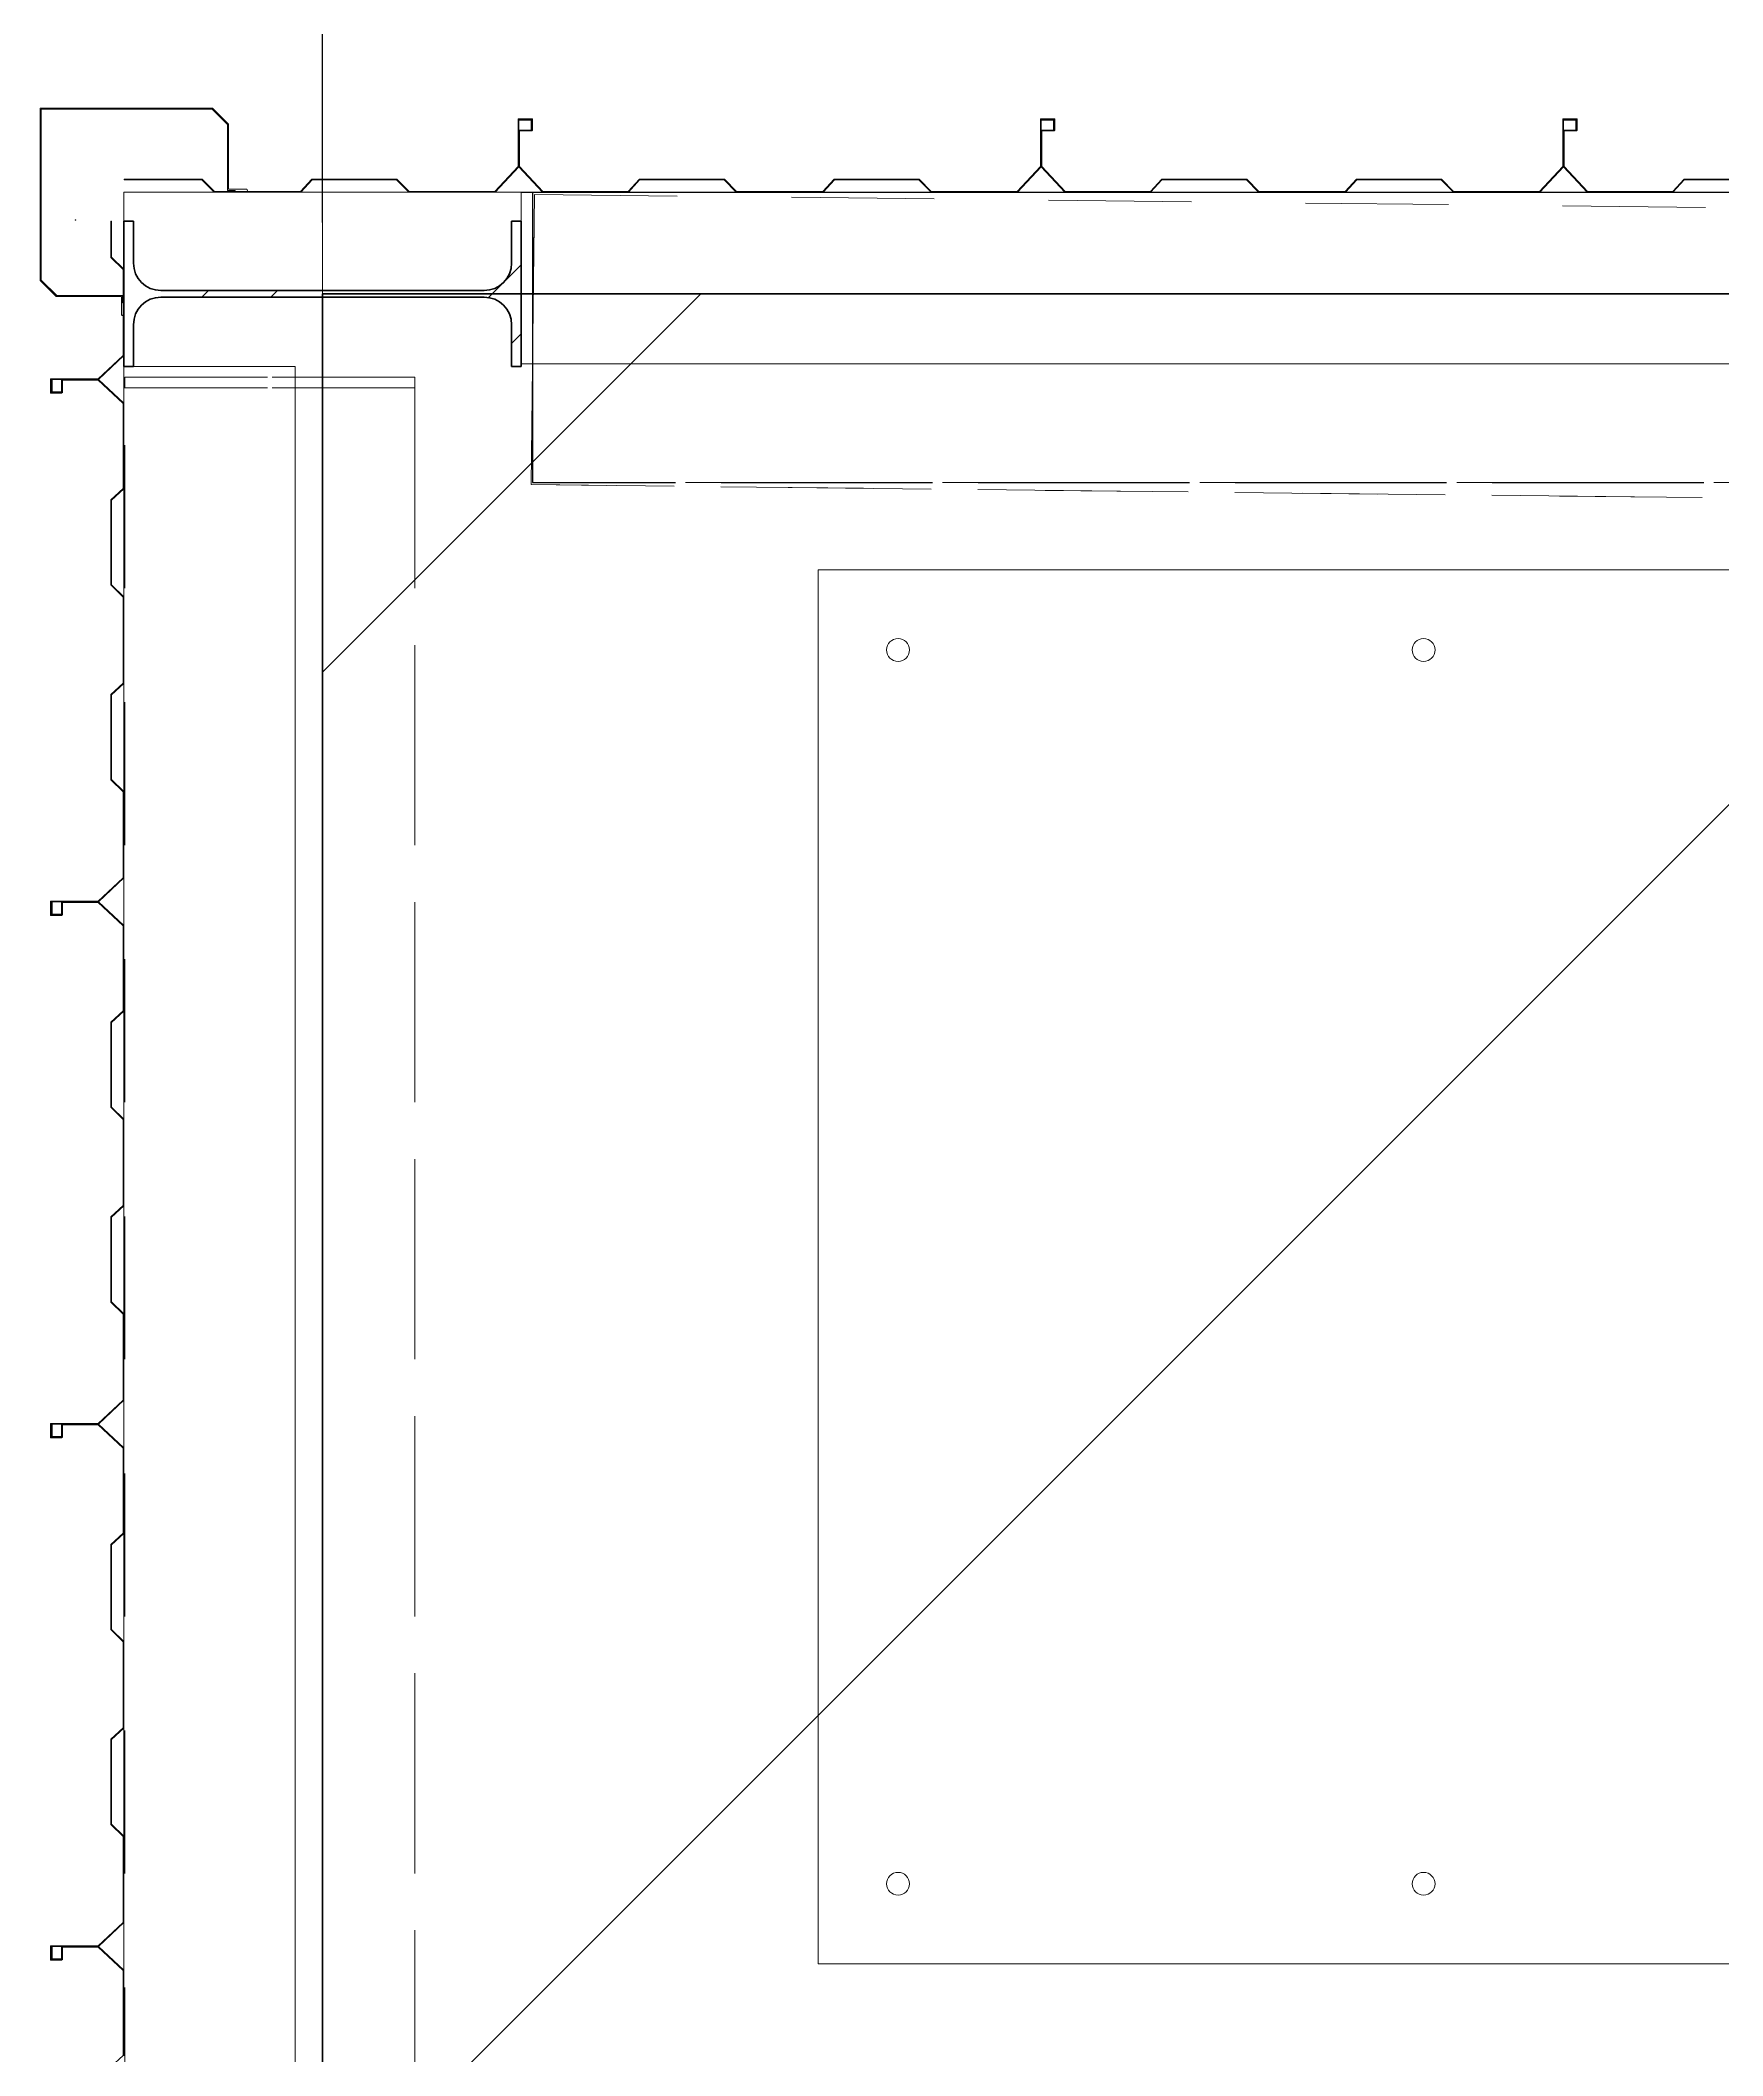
# Model space of a CAD drawing. Header units: metres. Extents: x 1.9 to 30.6, y -0.8 to 18.8.
# Drawn here: x 16.769 to 18.242, y 14.458 to 16.222 of the extents above; entities that cross this region are included whole.
import ezdxf

# ---------------------------------------------------------------- set-up
doc = ezdxf.new("R2010")
doc.units = ezdxf.units.M
doc.linetypes.add('Dash dot', pattern=[1.05, 0.5, -0.25, 0.05, -0.25])
doc.linetypes.add('Hidden', pattern=[0.2, 0.125, -0.075])
for name, color, linetype, lineweight in [('1', 7, 'Continuous', 18), ('A LARGUEROS', 7, 'Continuous', 9), ('A-DETL-GENF', 7, 'Continuous', 18), ('A-EJES', 7, 'Continuous', 18), ('A-MOBILIARIO', 7, 'Continuous', 18), ('A-MURO', 7, 'Continuous', 25), ('A-PISO', 7, 'Continuous', 18), ('G-IMPT', 7, 'Continuous', 18), ('GMI-COLUMNAS', 7, 'Continuous', 18)]:
    doc.layers.add(name, color=color, linetype=linetype, lineweight=lineweight)
doc.layers.add('ATR-ACHURADO', color=9, linetype='Continuous')
doc.layers.add('ATR-AREAS', color=1, linetype='Continuous')
doc.styles.add('Arial', font='arial.ttf', dxfattribs={"height": 2e-05})
doc.dimstyles.get("Standard").update_dxf_attribs({"dimtxt": 2.5, "dimasz": 2.5, "dimexe": 1.25, "dimexo": 0.625, "dimtad": 1, "dimtxsty": 'Standard', "dimcen": 2.5, "dimazin": 3, "dimtfac": 1, "dimtmove": 0, "dimatfit": 3})

# ---------------------------------------------------------------- blocks, each defined once
blk = doc.blocks.new('MontenC-Calibre14-GMI 1 - MONTEN _C_ 10_ CAL14 CON CLIPS A COLUMNA-1578772-N_P_T_')
at = {"layer": 'A LARGUEROS', "linetype": 'Hidden', "lineweight": 5}
for p, q in [((-4.0159, 0.127), (-4.0064, 0.127)), ((-4.0159, -0.127), (-4.0159, 0.127)), ((-4.0064, 0.127), (-4.0159, 0.127)), ((-4.0159, 0.127), (-4.0159, -0.127)), ((-4.0064, 0.127), (3.8187, 0.127)), ((3.8187, 0.127), (-4.0064, 0.127)), ((-4.0064, -0.127), (-4.0159, -0.127)), ((-4.0064, -0.127), (-4.0159, -0.127)), ((3.8187, -0.127), (-4.0064, -0.127)), ((3.8187, -0.127), (-4.0064, -0.127))]:
    blk.add_line(p, q, dxfattribs=at)
blk = doc.blocks.new('MontenC-Calibre14-GMI 1 - MONTEN _C_ 10_ CAL14 CON CLIPS A COLUMNA-1578773-N_P_T_')
at = {"layer": 'A LARGUEROS', "linetype": 'Hidden', "lineweight": 5}
for p, q in [((-3.9631, 0.127), (3.862, 0.127)), ((-3.9631, -0.127), (-3.9631, 0.127)), ((3.862, 0.127), (-3.9631, 0.127)), ((-3.9631, 0.127), (-3.9631, -0.127)), ((3.862, -0.127), (-3.9631, -0.127)), ((3.862, -0.127), (-3.9631, -0.127))]:
    blk.add_line(p, q, dxfattribs=at)
blk = doc.blocks.new('MontenC-Calibre14-GMI 1 - MONTEN _C_ 10_ CAL14 CON CLIPS A COLUMNA-1578774-N_P_T_')
at = {"layer": 'A LARGUEROS', "linetype": 'Hidden', "lineweight": 5}
for p, q in [((-3.9606, 0.127), (3.8645, 0.127)), ((-3.9606, -0.127), (-3.9606, 0.127)), ((3.8645, 0.127), (-3.9606, 0.127)), ((-3.9606, 0.127), (-3.9606, -0.127)), ((3.8645, -0.127), (-3.9606, -0.127)), ((3.8645, -0.127), (-3.9606, -0.127))]:
    blk.add_line(p, q, dxfattribs=at)
blk = doc.blocks.new('IR - W14X22-1578503-N_P_T_')
at = {"layer": 'GMI-COLUMNAS'}
h = blk.add_hatch(dxfattribs=at)
h.set_pattern_fill('FP_1', color=256, style=0, pattern_type=2)
h.set_pattern_definition([(315, (-16, -4e-05), (0.1257236, 0.1257236), []), (315, (-15.809, -4e-05), (0.1257236, 0.1257236), [])])
h.paths.add_polyline_path([(-0.0635, 0.174), (-0.0635, 0.1655), (-0.027, 0.1655), (-0.015, 0.1623), (-0.0061, 0.1534), (-0.0029, 0.1414), (-0.0029, -0.1414), (-0.0061, -0.1534), (-0.015, -0.1623), (-0.027, -0.1655), (-0.0635, -0.1655), (-0.0635, -0.174), (0.0635, -0.174), (0.0635, -0.1655), (0.027, -0.1655), (0.015, -0.1623), (0.0061, -0.1534), (0.0029, -0.1414), (0.0033, 0.143), (0.0061, 0.1534), (0.015, 0.1623), (0.027, 0.1655), (0.0635, 0.1655), (0.0635, 0.174), (-0.0328, 0.174)])
at = {"layer": 'GMI-COLUMNAS', "lineweight": 35}
for p, q in [((0.0635, 0.174), (-0.0635, 0.174)), ((-0.0635, 0.174), (-0.0635, 0.1655)), ((-0.0635, 0.1655), (-0.027, 0.1655)), ((0.027, 0.1655), (0.0635, 0.1655)), ((0.0635, 0.1655), (0.0635, 0.174)), ((-0.0029, 0.1414), (-0.0029, -0.1414)), ((0.0029, -0.1414), (0.0029, 0.1414)), ((-0.027, -0.1655), (-0.0635, -0.1655)), ((-0.0635, -0.1655), (-0.0635, -0.174)), ((-0.0635, -0.174), (0.0635, -0.174)), ((0.0635, -0.1655), (0.027, -0.1655)), ((0.0635, -0.174), (0.0635, -0.1655))]:
    blk.add_line(p, q, dxfattribs=at)
for centre, start, end in [((-0.027, 0.1414), 0, 90), ((0.027, 0.1414), 90, 180), ((-0.027, -0.1414), 270, 0), ((0.027, -0.1414), 180, 270)]:
    blk.add_arc(centre, 0.0241, start, end, dxfattribs=at)
blk = doc.blocks.new('MontenC-Calibre14-GMI 1 - MONTEN _C_ 10_ CAL14 CON CLIPS A COLUMNA-1601976-N_P_T_')
at = {"layer": 'A LARGUEROS', "linetype": 'Hidden', "lineweight": 5}
for p, q in [((-4.2742, 0.127), (0.0658, 0.127)), ((0.0658, 0.127), (-4.2742, 0.127)), ((0.0658, 0.1268), (0.0658, 0.0253)), ((0.0658, 0.0253), (0.0658, 0.1268)), ((0.0658, 0.0253), (0.0658, -0.127)), ((0.0658, -0.127), (0.0658, 0.0253)), ((0.0658, -0.127), (-4.2867, -0.127)), ((0.0658, -0.127), (-4.2867, -0.127))]:
    blk.add_line(p, q, dxfattribs=at)
blk = doc.blocks.new('MontenC-Calibre14-GMI 1 - MONTEN _C_ 10_ CAL14 CON CLIPS A COLUMNA-V14-N_P_T_')
at = {"layer": 'A LARGUEROS', "linetype": 'Hidden', "lineweight": 5}
for p, q in [((-4.2742, 0.127), (0.0658, 0.127)), ((0.0658, 0.127), (-4.2742, 0.127)), ((0.0658, 0.127), (0.0658, 0.0255)), ((0.0658, 0.0255), (0.0658, 0.127)), ((0.0658, 0.0255), (0.0658, -0.1268)), ((0.0658, -0.1268), (0.0658, 0.0255)), ((0.0658, -0.127), (-4.2877, -0.127)), ((0.0658, -0.127), (-4.2877, -0.127))]:
    blk.add_line(p, q, dxfattribs=at)
blk = doc.blocks.new('MontenC-Calibre14-GMI 1 - MONTEN _C_ 10_ CAL14 CON CLIPS A COLUMNA-1602256-N_P_T_')
at = {"layer": 'A LARGUEROS', "linetype": 'Hidden', "lineweight": 5}
for p, q in [((-2.2339, 0.127), (2.106, 0.127)), ((2.106, 0.127), (-2.2339, 0.127)), ((2.106, 0.127), (2.106, 0.0255)), ((2.106, 0.0255), (2.106, 0.127)), ((2.106, 0.0255), (2.106, -0.1268)), ((2.106, -0.1268), (2.106, 0.0255)), ((2.106, -0.127), (-2.2475, -0.127)), ((2.106, -0.127), (-2.2475, -0.127))]:
    blk.add_line(p, q, dxfattribs=at)
blk = doc.blocks.new('MontenC-Calibre14-GMI 1 - MONTEN _C_ 10_ CAL14 CON CLIPS A COLUMNA-1602291-N_P_T_')
at = {"layer": 'A LARGUEROS', "linetype": 'Hidden', "lineweight": 5}
for p, q in [((-2.2118, 0.127), (2.1281, 0.127)), ((2.1281, 0.127), (-2.2118, 0.127)), ((2.1281, 0.1268), (2.1281, 0.0253)), ((2.1281, 0.0253), (2.1281, 0.1268)), ((2.1281, 0.0253), (2.1281, -0.127)), ((2.1281, -0.127), (2.1281, 0.0253)), ((2.1281, -0.127), (-2.2244, -0.127)), ((2.1281, -0.127), (-2.2244, -0.127))]:
    blk.add_line(p, q, dxfattribs=at)
blk = doc.blocks.new('MontenC-Calibre14-GMI 1 - MONTEN _C_ 10_ CAL14 CON CLIPS A COLUMNA-1602365-N_P_T_')
at = {"layer": 'A LARGUEROS', "linetype": 'Hidden', "lineweight": 5}
for p, q in [((-2.2103, 0.127), (2.1305, 0.127)), ((2.1305, 0.127), (-2.2103, 0.127)), ((2.1305, 0.127), (2.1305, 0.0236)), ((2.1305, 0.0236), (2.1305, 0.127)), ((2.1305, 0.0236), (2.1305, -0.127)), ((2.1305, -0.127), (2.1305, 0.0236)), ((2.1305, -0.127), (-2.2103, -0.127)), ((2.1305, -0.127), (-2.2103, -0.127))]:
    blk.add_line(p, q, dxfattribs=at)
blk = doc.blocks.new('MontenC-Calibre14-GMI 1 - MONTEN _C_ 10_ CAL14 CON CLIPS A COLUMNA-1582845-N_P_T_')
at = {"layer": 'A LARGUEROS', "linetype": 'Hidden', "lineweight": 5}
for p, q in [((-8.6208, 0.127), (1.0881, 0.127)), ((1.0881, 0.127), (-8.6208, 0.127)), ((1.0881, 0.127), (1.0881, -0.127)), ((1.0881, -0.127), (1.0881, 0.127)), ((1.0881, -0.127), (-8.6208, -0.127)), ((1.0881, -0.127), (-8.6208, -0.127))]:
    blk.add_line(p, q, dxfattribs=at)
blk = doc.blocks.new('MontenC-Calibre14-GMI 1 - MONTEN _C_ 10_ CAL14 CON CLIPS A COLUMNA-1582771-N_P_T_')
at = {"layer": 'A LARGUEROS', "linetype": 'Hidden', "lineweight": 5}
for p, q in [((-2.0775, 0.127), (7.6314, 0.127)), ((7.6314, 0.127), (-2.0775, 0.127)), ((7.6314, 0.127), (7.6314, -0.127)), ((7.6314, -0.127), (7.6314, 0.127)), ((7.6314, -0.127), (-2.0775, -0.127)), ((7.6314, -0.127), (-2.0775, -0.127))]:
    blk.add_line(p, q, dxfattribs=at)
blk = doc.blocks.new('ESQUINERO_EXTERIOR_90__CAL24_MUROS_GMI_P026CHP001 - ESQUINERO EXTERIOR 90_-V15-N_P_T_')
at = {"layer": '1', "lineweight": 5}
for centre, start, end in [((-0.1177, -0.0091), 116.5254, 214.191), ((-0.1177, -0.0091), 116.5254, 214.191), ((-0.0091, -0.1177), 193.9522, 333.4746), ((-0.0091, -0.1177), 193.9522, 333.4746)]:
    blk.add_arc(centre, 0.00095, start, end, dxfattribs=at)
blk = doc.blocks.new('ESQUINERO_EXTERIOR_90__CAL24_MUROS_GMI_P026CHP001 - ESQUINERO EXTERIOR 90_-V16-N_P_T_')
at = {"layer": '1', "lineweight": 5}
for p, q in [((-0.0881, 0.0628), (-0.1021, 0.0488)), ((-0.1012, 0.0484), (-0.0878, 0.0619)), ((0.0628, 0.0628), (-0.0881, 0.0628)), ((-0.0878, 0.0619), (0.0619, 0.0619)), ((0.0619, 0.0619), (0.0619, -0.0878)), ((0.0628, -0.0881), (0.0628, 0.0628)), ((-0.1021, 0.0488), (-0.1021, -0.0082)), ((-0.1012, -0.0091), (-0.1012, 0.0484)), ((-0.1021, -0.0082), (-0.1181, -0.0082)), ((-0.1177, -0.01), (-0.1077, -0.01)), ((-0.1077, -0.01), (-0.1077, -0.0091)), ((-0.1077, -0.0091), (-0.1012, -0.0091)), ((0.0619, -0.0878), (0.0484, -0.1012)), ((0.0488, -0.1021), (0.0628, -0.0881)), ((0.0484, -0.1012), (-0.0091, -0.1012)), ((-0.0091, -0.1012), (-0.0091, -0.1077)), ((-0.0082, -0.1181), (-0.0082, -0.1021)), ((-0.0082, -0.1021), (0.0488, -0.1021)), ((-0.0091, -0.1077), (-0.01, -0.1077)), ((-0.01, -0.1077), (-0.01, -0.1177))]:
    blk.add_line(p, q, dxfattribs=at)
for centre, start, end in [((-0.1177, -0.0091), 116.5254, 270), ((-0.0091, -0.1177), 180, 333.4746)]:
    blk.add_arc(centre, 0.00095, start, end, dxfattribs=at)
blk = doc.blocks.new('Biblioteca con montantes - 1220 x 2440 x 2000 mm-1596600-N_P_T_')
at = {"layer": 'A-DETL-GENF'}
for centre in [(-1.15, 1.15), (-0.69, 1.15), (-0.23, 1.15), (0.23, 1.15), (0.69, 1.15), (1.15, 1.15), (-1.15, 0.07), (-0.69, 0.07), (-0.23, 0.07), (0.23, 0.07), (0.69, 0.07), (1.15, 0.07)]:
    blk.add_circle(centre, 0.01, dxfattribs=at)
at = {"layer": 'A-MOBILIARIO', "color": 9, "lineweight": 20, "true_color": 0xc0c0c0}
for p, q in [((-1.22, 1.22), (1.22, 1.22)), ((-1.22, 0), (-1.22, 1.22)), ((1.22, 1.22), (1.22, 0)), ((1.22, 0), (-1.22, 0))]:
    blk.add_line(p, q, dxfattribs=at)
blk = doc.blocks.new('Lamina_Laminación_KR18 - Lamina_Laminación_KR18-V42-N_P_T_')
at = {"layer": 'G-IMPT', "color": 3, "true_color": 0x00ff00, "insert": (-0.1592, -0.0244), "char_height": 0.00002, "width": 0.0000837, "attachment_point": 2, "line_spacing_factor": 0.941778, "style": 'Arial'}
blk.add_mtext('45,72', dxfattribs=at)
at = {"layer": 'G-IMPT', "color": 3, "true_color": 0x00ff00, "insert": (-0.1589, -0.0245), "char_height": 0.00002, "width": 0.0000465, "attachment_point": 2, "rotation": 90, "line_spacing_factor": 0.941778, "style": 'Arial'}
blk.add_mtext('6,4', dxfattribs=at)
blk = doc.blocks.new('Lamina_Laminación_KR18 - Lamina_Laminación_KR18-V43-N_P_T_')
at = {"layer": 'G-IMPT', "color": 3, "true_color": 0x00ff00, "insert": (-0.1592, -0.0244), "char_height": 0.00002, "width": 0.0000837, "attachment_point": 2, "line_spacing_factor": 0.941778, "style": 'Arial'}
blk.add_mtext('45,72', dxfattribs=at)
at = {"layer": 'G-IMPT', "color": 3, "true_color": 0x00ff00, "insert": (-0.1589, -0.0245), "char_height": 0.00002, "width": 0.0000465, "attachment_point": 2, "rotation": 90, "line_spacing_factor": 0.941778, "style": 'Arial'}
blk.add_mtext('6,4', dxfattribs=at)
blk = doc.blocks.new('Lamina_Laminación_KR18 - Lamina_Laminación_KR18-V44-N_P_T_')
at = {"layer": 'G-IMPT', "color": 3, "true_color": 0x00ff00, "insert": (-0.1592, -0.0244), "char_height": 0.00002, "width": 0.0000837, "attachment_point": 2, "line_spacing_factor": 0.941778, "style": 'Arial'}
blk.add_mtext('45,72', dxfattribs=at)
at = {"layer": 'G-IMPT', "color": 3, "true_color": 0x00ff00, "insert": (-0.1589, -0.0245), "char_height": 0.00002, "width": 0.0000465, "attachment_point": 2, "rotation": 90, "line_spacing_factor": 0.941778, "style": 'Arial'}
blk.add_mtext('6,4', dxfattribs=at)
blk = doc.blocks.new('Lamina_Laminación_KR18 - Lamina_Laminación_KR18-V45-N_P_T_')
at = {"layer": 'G-IMPT'}
for p, q in [((-0.1594, -0.0244), (-0.1594, -0.0244)), ((-0.159, -0.0244), (-0.159, -0.0244)), ((-0.1589, -0.0245), (-0.1589, -0.0244)), ((-0.1589, -0.0245), (-0.1589, -0.0245))]:
    blk.add_line(p, q, dxfattribs=at)
at = {"layer": 'G-IMPT', "flags": 128}
for points in [[(-0.1594, -0.0245), (-0.1594, -0.0244), (-0.1594, -0.0245)], [(-0.1594, -0.0244), (-0.1594, -0.0244), (-0.159, -0.0244), (-0.1589, -0.0244), (-0.1589, -0.0245), (-0.159, -0.0244), (-0.159, -0.0244)]]:
    blk.add_lwpolyline(points, dxfattribs=at)
blk.add_lwpolyline([(-0.1592, -0.0245), (-0.1592, -0.0245), (-0.1592, -0.0245), (-0.1591, -0.0245), (-0.1591, -0.0245), (-0.159, -0.0245), (-0.159, -0.0245), (-0.159, -0.0244), (-0.159, -0.0244), (-0.159, -0.0245), (-0.159, -0.0245), (-0.159, -0.0244), (-0.159, -0.0244), (-0.159, -0.0245), (-0.159, -0.0245), (-0.1591, -0.0245), (-0.1591, -0.0245), (-0.1592, -0.0245), (-0.1592, -0.0245), (-0.1592, -0.0245), (-0.1593, -0.0245), (-0.1593, -0.0245), (-0.1593, -0.0245), (-0.1594, -0.0245), (-0.1594, -0.0245), (-0.1594, -0.0245), (-0.1594, -0.0245), (-0.1594, -0.0244), (-0.1594, -0.0245), (-0.1594, -0.0245), (-0.1594, -0.0245), (-0.1594, -0.0245), (-0.1594, -0.0245), (-0.1593, -0.0245), (-0.1593, -0.0245), (-0.1593, -0.0245)], close=True, dxfattribs=at)
at = {"layer": 'G-IMPT', "color": 3, "true_color": 0x00ff00, "insert": (-0.1592, -0.0244), "char_height": 0.00002, "width": 0.0000837, "attachment_point": 2, "line_spacing_factor": 0.941778, "style": 'Arial'}
blk.add_mtext('45,72', dxfattribs=at)
at = {"layer": 'G-IMPT', "color": 3, "true_color": 0x00ff00, "insert": (-0.1589, -0.0245), "char_height": 0.00002, "width": 0.0000465, "attachment_point": 2, "rotation": 90, "line_spacing_factor": 0.941778, "style": 'Arial'}
blk.add_mtext('6,4', dxfattribs=at)
blk = doc.blocks.new('Lamina_Laminación_KR18 - Lamina_Laminación_KR18-V75-N_P_T_')
at = {"layer": 'G-IMPT', "color": 3, "true_color": 0x00ff00, "char_height": 0.00002, "attachment_point": 2, "line_spacing_factor": 0.941778, "style": 'Arial'}
for s, insert, width, rotation in [('45,72', (-0.1592, 0.0244), 0.0000837, 180), ('6,4', (-0.1589, 0.0245), 0.0000465, 90)]:
    blk.add_mtext(s, dxfattribs=dict(at, insert=insert, width=width, rotation=rotation))
blk = doc.blocks.new('Lamina_Laminación_KR18 - Lamina_Laminación_KR18-V76-N_P_T_')
at = {"layer": 'G-IMPT', "color": 3, "true_color": 0x00ff00, "char_height": 0.00002, "attachment_point": 2, "line_spacing_factor": 0.941778, "style": 'Arial'}
for s, insert, width, rotation in [('45,72', (-0.1592, 0.0244), 0.0000837, 180), ('6,4', (-0.1589, 0.0245), 0.0000465, 90)]:
    blk.add_mtext(s, dxfattribs=dict(at, insert=insert, width=width, rotation=rotation))
blk = doc.blocks.new('Lamina_Laminación_KR18 - Lamina_Laminación_KR18-V77-N_P_T_')
at = {"layer": 'G-IMPT', "color": 3, "true_color": 0x00ff00, "char_height": 0.00002, "attachment_point": 2, "line_spacing_factor": 0.941778, "style": 'Arial'}
for s, insert, width, rotation in [('45,72', (-0.1592, 0.0244), 0.0000837, 180), ('6,4', (-0.1589, 0.0245), 0.0000465, 90)]:
    blk.add_mtext(s, dxfattribs=dict(at, insert=insert, width=width, rotation=rotation))
blk = doc.blocks.new('Lamina_Laminación_KR18 - Lamina_Laminación_KR18-V78-N_P_T_')
at = {"layer": 'G-IMPT', "color": 3, "true_color": 0x00ff00, "char_height": 0.00002, "attachment_point": 2, "line_spacing_factor": 0.941778, "style": 'Arial'}
for s, insert, width, rotation in [('45,72', (-0.1592, 0.0244), 0.0000837, 180), ('6,4', (-0.1589, 0.0245), 0.0000465, 90)]:
    blk.add_mtext(s, dxfattribs=dict(at, insert=insert, width=width, rotation=rotation))
blk = doc.blocks.new('*D200')
at = {"color": 0, "lineweight": -2, "transparency": 16777216}
for p, q in [((17.016, 16.0625), (17.016, 16.7808)), ((21.6159, 16.0625), (21.6159, 16.7808)), ((17.196, 16.6008), (18.7759, 16.6008)), ((21.4359, 16.6008), (19.8559, 16.6008))]:
    blk.add_line(p, q, dxfattribs=at)
at = {"color": 0, "transparency": 16777216}
for points in [[(17.196, 16.6308), (17.196, 16.5708), (17.016, 16.6008)], [(21.4359, 16.6308), (21.4359, 16.5708), (21.6159, 16.6008)]]:
    blk.add_solid(points, dxfattribs=at)
at = {"layer": 'Defpoints', "color": 0, "transparency": 16777216}
for p in [(21.6159, 16.6008), (17.016, 16), (21.6159, 16)]:
    blk.add_point(p, dxfattribs=at)
at = {"color": 0, "transparency": 16777216, "insert": (19.3159, 16.6008), "char_height": 0.18, "attachment_point": 5}
blk.add_mtext('\\A1;4.5999', dxfattribs=at)

msp = doc.modelspace()

# ---------------------------------------------------------------- hatches: boundary and pattern name
at = {"layer": 'ATR-ACHURADO'}
h = msp.add_hatch(dxfattribs=at)
h.set_pattern_fill('ANSI31', scale=0.3)
h.paths.add_polyline_path([(17.016, 12), (22.056, 12), (22.056, 16), (17.016, 16)])

# ---------------------------------------------------------------- linework, layer by layer
at = {"color": 6}
for points in [[(17.016, 16), (17.016, 0), (27.0929, 0)], [(17.016, 16), (27.0929, 16), (27.0929, 0)]]:
    msp.add_lwpolyline(points, dxfattribs=at)
at = {"layer": '1'}
for p, q in [((17.1999, 16.1531), (17.1873, 16.1531)), ((17.1873, 16.1531), (17.1873, 16.1115)), ((17.1993, 16.1525), (17.1879, 16.1525)), ((17.1879, 16.1525), (17.1885, 16.1519)), ((17.1879, 16.1113), (17.1879, 16.1525)), ((17.1879, 16.1525), (17.1993, 16.1525)), ((17.1987, 16.1434), (17.1879, 16.1434)), ((17.1879, 16.1434), (17.1879, 16.1113)), ((17.1885, 16.1519), (17.1987, 16.1519)), ((17.1885, 16.1115), (17.1885, 16.1428)), ((17.1885, 16.1428), (17.1993, 16.1428)), ((17.1987, 16.1519), (17.1987, 16.1434)), ((17.1993, 16.1428), (17.1993, 16.1525)), ((17.1993, 16.1525), (17.1993, 16.1428)), ((17.1993, 16.1428), (17.1999, 16.1434)), ((17.1999, 16.1434), (17.1999, 16.1531)), ((17.6571, 16.1531), (17.6445, 16.1531)), ((17.6445, 16.1531), (17.6445, 16.1115)), ((17.6565, 16.1525), (17.6451, 16.1525)), ((17.6451, 16.1525), (17.6457, 16.1519)), ((17.6451, 16.1113), (17.6451, 16.1525)), ((17.6451, 16.1525), (17.6565, 16.1525)), ((17.6559, 16.1434), (17.6451, 16.1434)), ((17.6451, 16.1434), (17.6451, 16.1113)), ((17.6457, 16.1519), (17.6559, 16.1519)), ((17.6457, 16.1115), (17.6457, 16.1428)), ((17.6457, 16.1428), (17.6565, 16.1428)), ((17.6559, 16.1519), (17.6559, 16.1434)), ((17.6565, 16.1428), (17.6565, 16.1525)), ((17.6565, 16.1525), (17.6565, 16.1428)), ((17.6565, 16.1428), (17.6571, 16.1434)), ((17.6571, 16.1434), (17.6571, 16.1531)), ((18.1143, 16.1531), (18.1017, 16.1531)), ((18.1017, 16.1531), (18.1017, 16.1115)), ((18.1137, 16.1525), (18.1023, 16.1525)), ((18.1023, 16.1525), (18.1029, 16.1519)), ((18.1023, 16.1113), (18.1023, 16.1525)), ((18.1023, 16.1525), (18.1137, 16.1525)), ((18.1131, 16.1434), (18.1023, 16.1434)), ((18.1023, 16.1434), (18.1023, 16.1113)), ((18.1029, 16.1519), (18.1131, 16.1519)), ((18.1029, 16.1115), (18.1029, 16.1428)), ((18.1029, 16.1428), (18.1137, 16.1428)), ((18.1131, 16.1519), (18.1131, 16.1434)), ((18.1137, 16.1428), (18.1137, 16.1525)), ((18.1137, 16.1525), (18.1137, 16.1428)), ((18.1137, 16.1428), (18.1143, 16.1434)), ((18.1143, 16.1434), (18.1143, 16.1531)), ((17.1873, 16.1115), (17.1669, 16.0897)), ((17.1672, 16.0891), (17.1879, 16.1113)), ((17.1879, 16.1113), (17.2086, 16.0891)), ((17.2089, 16.0897), (17.1885, 16.1115)), ((17.6445, 16.1115), (17.6241, 16.0897)), ((17.6244, 16.0891), (17.6451, 16.1113)), ((17.6451, 16.1113), (17.6658, 16.0891)), ((17.6661, 16.0897), (17.6457, 16.1115)), ((18.1017, 16.1115), (18.0813, 16.0897)), ((18.0816, 16.0891), (18.1023, 16.1113)), ((18.1023, 16.1113), (18.123, 16.0891)), ((18.1233, 16.0897), (18.1029, 16.1115)), ((16.9107, 16.1003), (16.8424, 16.1003)), ((16.8424, 16.1003), (16.8424, 16.0997)), ((16.8424, 16.0997), (16.9104, 16.0997)), ((16.9104, 16.0997), (16.921, 16.0891)), ((16.9213, 16.0897), (16.9107, 16.1003)), ((16.921, 16.0891), (16.997, 16.0891)), ((16.9967, 16.0897), (16.9213, 16.0897)), ((17.0066, 16.1003), (16.9967, 16.0897)), ((16.997, 16.0891), (17.0069, 16.0997)), ((17.0811, 16.1003), (17.0066, 16.1003)), ((17.0069, 16.0997), (17.0808, 16.0997)), ((17.0808, 16.0997), (17.0915, 16.0891)), ((17.0917, 16.0897), (17.0811, 16.1003)), ((17.0915, 16.0891), (17.1672, 16.0891)), ((17.1669, 16.0897), (17.0917, 16.0897)), ((17.2086, 16.0891), (17.2837, 16.0891)), ((17.2835, 16.0897), (17.2089, 16.0897)), ((17.2934, 16.1003), (17.2835, 16.0897)), ((17.2837, 16.0891), (17.2936, 16.0997)), ((17.3679, 16.1003), (17.2934, 16.1003)), ((17.2936, 16.0997), (17.3676, 16.0997)), ((17.3676, 16.0997), (17.3782, 16.0891)), ((17.3785, 16.0897), (17.3679, 16.1003)), ((17.3782, 16.0891), (17.4542, 16.0891)), ((17.4539, 16.0897), (17.3785, 16.0897)), ((17.4638, 16.1003), (17.4539, 16.0897)), ((17.4542, 16.0891), (17.4641, 16.0997)), ((17.5383, 16.1003), (17.4638, 16.1003)), ((17.4641, 16.0997), (17.538, 16.0997)), ((17.538, 16.0997), (17.5487, 16.0891)), ((17.5489, 16.0897), (17.5383, 16.1003)), ((17.5487, 16.0891), (17.6244, 16.0891)), ((17.6241, 16.0897), (17.5489, 16.0897)), ((17.6658, 16.0891), (17.7409, 16.0891)), ((17.7407, 16.0897), (17.6661, 16.0897)), ((17.7506, 16.1003), (17.7407, 16.0897)), ((17.7409, 16.0891), (17.7508, 16.0997)), ((17.8251, 16.1003), (17.7506, 16.1003)), ((17.7508, 16.0997), (17.8248, 16.0997)), ((17.8248, 16.0997), (17.8354, 16.0891)), ((17.8357, 16.0897), (17.8251, 16.1003)), ((17.8354, 16.0891), (17.9114, 16.0891)), ((17.9111, 16.0897), (17.8357, 16.0897)), ((17.921, 16.1003), (17.9111, 16.0897)), ((17.9114, 16.0891), (17.9213, 16.0997)), ((17.9955, 16.1003), (17.921, 16.1003)), ((17.9213, 16.0997), (17.9952, 16.0997)), ((17.9952, 16.0997), (18.0059, 16.0891)), ((18.0061, 16.0897), (17.9955, 16.1003)), ((18.0059, 16.0891), (18.0816, 16.0891)), ((18.0813, 16.0897), (18.0061, 16.0897)), ((18.123, 16.0891), (18.1981, 16.0891)), ((18.1979, 16.0897), (18.1233, 16.0897)), ((18.2078, 16.1003), (18.1979, 16.0897)), ((18.1981, 16.0891), (18.208, 16.0997)), ((18.2823, 16.1003), (18.2078, 16.1003)), ((18.208, 16.0997), (18.282, 16.0997)), ((16.8313, 16.0635), (16.8307, 16.0635)), ((16.8307, 16.0635), (16.8307, 16.0319)), ((16.8313, 16.0322), (16.8313, 16.0635)), ((16.8307, 16.0319), (16.8414, 16.0213)), ((16.842, 16.0216), (16.8313, 16.0322)), ((16.8414, 16.0213), (16.8414, 15.9461)), ((16.8414, 15.9461), (16.8195, 15.9257)), ((16.8198, 15.9251), (16.842, 15.9459)), ((16.8195, 15.9257), (16.778, 15.9257)), ((16.778, 15.9257), (16.778, 15.9131)), ((16.778, 15.9131), (16.7876, 15.9131)), ((16.7792, 15.9245), (16.7786, 15.9251)), ((16.7786, 15.9251), (16.7786, 15.9137)), ((16.7786, 15.9137), (16.7786, 15.9251)), ((16.7786, 15.9251), (16.8198, 15.9251)), ((16.7786, 15.9137), (16.7883, 15.9137)), ((16.7883, 15.9137), (16.7786, 15.9137)), ((16.7792, 15.9143), (16.7792, 15.9245)), ((16.7876, 15.9143), (16.7792, 15.9143)), ((16.8198, 15.9251), (16.7876, 15.9251)), ((16.7876, 15.9251), (16.7876, 15.9143)), ((16.7876, 15.9131), (16.7883, 15.9137)), ((16.7883, 15.9137), (16.7883, 15.9245)), ((16.7883, 15.9245), (16.8195, 15.9245)), ((16.8195, 15.9245), (16.8414, 15.9041)), ((16.842, 15.9044), (16.8198, 15.9251)), ((16.8414, 15.9041), (16.8414, 15.8296)), ((16.842, 15.8293), (16.842, 15.9044)), ((16.8414, 15.8296), (16.8307, 15.8197)), ((16.8313, 15.8194), (16.842, 15.8293)), ((16.8307, 15.8197), (16.8307, 15.7452)), ((16.8313, 15.7454), (16.8313, 15.8194)), ((16.8307, 15.7452), (16.8414, 15.7346)), ((16.842, 15.7348), (16.8313, 15.7454)), ((16.8414, 15.7346), (16.8414, 15.6591)), ((16.842, 15.6589), (16.842, 15.7348)), ((16.8414, 15.6591), (16.8307, 15.6492)), ((16.8307, 15.6492), (16.8307, 15.5747)), ((16.8313, 15.649), (16.842, 15.6589)), ((16.8313, 15.575), (16.8313, 15.649)), ((16.8307, 15.5747), (16.8414, 15.5641)), ((16.842, 15.5644), (16.8313, 15.575)), ((16.8414, 15.5641), (16.8414, 15.4889)), ((16.842, 15.4887), (16.842, 15.5644)), ((16.8414, 15.4889), (16.8195, 15.4685)), ((16.8198, 15.4679), (16.842, 15.4887)), ((16.8195, 15.4685), (16.778, 15.4685)), ((16.778, 15.4685), (16.778, 15.4559)), ((16.778, 15.4559), (16.7876, 15.4559)), ((16.7792, 15.4673), (16.7786, 15.4679)), ((16.7786, 15.4679), (16.7786, 15.4565)), ((16.7786, 15.4565), (16.7786, 15.4679)), ((16.7786, 15.4679), (16.8198, 15.4679)), ((16.7786, 15.4565), (16.7883, 15.4565)), ((16.7883, 15.4565), (16.7786, 15.4565)), ((16.7792, 15.4571), (16.7792, 15.4673)), ((16.7876, 15.4571), (16.7792, 15.4571)), ((16.8198, 15.4679), (16.7876, 15.4679)), ((16.7876, 15.4679), (16.7876, 15.4571)), ((16.7876, 15.4559), (16.7883, 15.4565)), ((16.7883, 15.4565), (16.7883, 15.4673)), ((16.7883, 15.4673), (16.8195, 15.4673)), ((16.8195, 15.4673), (16.8414, 15.4469)), ((16.842, 15.4472), (16.8198, 15.4679)), ((16.8414, 15.4469), (16.8414, 15.3724)), ((16.842, 15.3721), (16.842, 15.4472)), ((16.8414, 15.3724), (16.8307, 15.3625)), ((16.8313, 15.3622), (16.842, 15.3721)), ((16.8307, 15.3625), (16.8307, 15.288)), ((16.8313, 15.2882), (16.8313, 15.3622)), ((16.8307, 15.288), (16.8414, 15.2774)), ((16.842, 15.2776), (16.8313, 15.2882)), ((16.8414, 15.2774), (16.8414, 15.2019)), ((16.842, 15.2017), (16.842, 15.2776)), ((16.8414, 15.2019), (16.8307, 15.192)), ((16.8307, 15.192), (16.8307, 15.1175)), ((16.8313, 15.1918), (16.842, 15.2017)), ((16.8313, 15.1178), (16.8313, 15.1918)), ((16.8307, 15.1175), (16.8414, 15.1069)), ((16.842, 15.1072), (16.8313, 15.1178)), ((16.8414, 15.1069), (16.8414, 15.0317)), ((16.842, 15.0315), (16.842, 15.1072)), ((16.8414, 15.0317), (16.8195, 15.0113)), ((16.8198, 15.0107), (16.842, 15.0315)), ((16.8195, 15.0113), (16.778, 15.0113)), ((16.778, 15.0113), (16.778, 14.9987)), ((16.778, 14.9987), (16.7876, 14.9987)), ((16.7792, 15.0101), (16.7786, 15.0107)), ((16.7786, 15.0107), (16.7786, 14.9993)), ((16.7786, 14.9993), (16.7786, 15.0107)), ((16.7786, 15.0107), (16.8198, 15.0107)), ((16.7786, 14.9993), (16.7883, 14.9993)), ((16.7883, 14.9993), (16.7786, 14.9993)), ((16.7792, 14.9999), (16.7792, 15.0101)), ((16.7876, 14.9999), (16.7792, 14.9999)), ((16.8198, 15.0107), (16.7876, 15.0107)), ((16.7876, 15.0107), (16.7876, 14.9999)), ((16.7876, 14.9987), (16.7883, 14.9993)), ((16.7883, 14.9993), (16.7883, 15.0101)), ((16.7883, 15.0101), (16.8195, 15.0101)), ((16.8195, 15.0101), (16.8414, 14.9897)), ((16.842, 14.99), (16.8198, 15.0107)), ((16.8414, 14.9897), (16.8414, 14.9152)), ((16.842, 14.9149), (16.842, 14.99)), ((16.8414, 14.9152), (16.8307, 14.9053)), ((16.8313, 14.905), (16.842, 14.9149)), ((16.8307, 14.9053), (16.8307, 14.8308)), ((16.8313, 14.831), (16.8313, 14.905)), ((16.8307, 14.8308), (16.8414, 14.8202)), ((16.842, 14.8204), (16.8313, 14.831)), ((16.8414, 14.8202), (16.8414, 14.7447)), ((16.842, 14.7445), (16.842, 14.8204)), ((16.8414, 14.7447), (16.8307, 14.7348)), ((16.8307, 14.7348), (16.8307, 14.6603)), ((16.8313, 14.7346), (16.842, 14.7445)), ((16.8313, 14.6606), (16.8313, 14.7346)), ((16.8307, 14.6603), (16.8414, 14.6497)), ((16.842, 14.65), (16.8313, 14.6606)), ((16.8414, 14.6497), (16.8414, 14.5745)), ((16.842, 14.5743), (16.842, 14.65)), ((16.8414, 14.5745), (16.8195, 14.5541)), ((16.8198, 14.5535), (16.842, 14.5743)), ((16.8195, 14.5541), (16.778, 14.5541)), ((16.778, 14.5541), (16.778, 14.5415)), ((16.778, 14.5415), (16.7876, 14.5415)), ((16.7792, 14.5529), (16.7786, 14.5535)), ((16.7786, 14.5535), (16.7786, 14.5421)), ((16.7786, 14.5421), (16.7786, 14.5535)), ((16.7786, 14.5535), (16.8198, 14.5535)), ((16.7786, 14.5421), (16.7883, 14.5421)), ((16.7883, 14.5421), (16.7786, 14.5421)), ((16.7792, 14.5427), (16.7792, 14.5529)), ((16.7876, 14.5427), (16.7792, 14.5427)), ((16.8198, 14.5535), (16.7876, 14.5535)), ((16.7876, 14.5535), (16.7876, 14.5427)), ((16.7876, 14.5415), (16.7883, 14.5421)), ((16.7883, 14.5421), (16.7883, 14.5529)), ((16.7883, 14.5529), (16.8195, 14.5529)), ((16.8195, 14.5529), (16.8414, 14.5325)), ((16.842, 14.5328), (16.8198, 14.5535)), ((16.8414, 14.5325), (16.8414, 14.458)), ((16.842, 14.4577), (16.842, 14.5328)), ((16.8414, 14.458), (16.8307, 14.4481))]:
    msp.add_line(p, q, dxfattribs=at)
at = {"layer": 'A-EJES', "color": 253, "linetype": 'Dash dot', "true_color": 0xaaaaaa}
msp.add_line((17.016, 17.24), (17.016, 8.6083), dxfattribs=at)
at = {"layer": 'A-MURO', "color": 9, "lineweight": 18, "true_color": 0xc0c0c0}
for p, q in [((17.1899, 16.0887), (21.5649, 16.0887)), ((17.1899, 16.0887), (17.1899, 16.0635)), ((16.842, 15.9044), (16.842, 15.9365)), ((16.992, 15.9365), (16.8505, 15.9365)), ((16.992, 15.9365), (16.992, 8.0635)), ((17.1999, 15.9387), (17.1899, 15.9387)), ((21.5649, 15.9387), (17.2, 15.9387)), ((16.842, 15.7348), (16.842, 15.8293)), ((16.842, 15.5644), (16.842, 15.6589)), ((16.842, 15.4472), (16.842, 15.4887)), ((16.842, 15.2776), (16.842, 15.3721)), ((16.842, 15.1072), (16.842, 15.2017)), ((16.842, 14.99), (16.842, 15.0315)), ((16.842, 14.8204), (16.842, 14.9149)), ((16.842, 14.65), (16.842, 14.7445)), ((16.842, 14.5328), (16.842, 14.5743))]:
    msp.add_line(p, q, dxfattribs=at)
at = {"layer": 'A-PISO'}
for p in [(16.842, 16.0635), (25.1506, 16.0891)]:
    msp.add_line(p, (16.842, 16.0891), dxfattribs=at)
at = {"layer": 'ATR-AREAS', "lineweight": 35}
msp.add_lwpolyline([(17.016, 12), (22.056, 12), (22.056, 16), (17.016, 16)], close=True, dxfattribs=at)

# ---------------------------------------------------------------- block references
at = {"layer": '1', "lineweight": 5, "rotation": 89.99999999999982}
for name in ['ESQUINERO_EXTERIOR_90__CAL24_MUROS_GMI_P026CHP001 - ESQUINERO EXTERIOR 90_-V16-N_P_T_', 'ESQUINERO_EXTERIOR_90__CAL24_MUROS_GMI_P026CHP001 - ESQUINERO EXTERIOR 90_-V15-N_P_T_', 'ESQUINERO_EXTERIOR_90__CAL24_MUROS_GMI_P026CHP001 - ESQUINERO EXTERIOR 90_-V15-N_P_T_']:
    msp.add_blockref(name, (16.8317, 16.0997), dxfattribs=at)
at = {"layer": 'A LARGUEROS', "linetype": 'Hidden', "lineweight": 5}
for name, p, rotation in [('MontenC-Calibre14-GMI 1 - MONTEN _C_ 10_ CAL14 CON CLIPS A COLUMNA-V14-N_P_T_', (17.2657, 15.9619), 180), ('MontenC-Calibre14-GMI 1 - MONTEN _C_ 10_ CAL14 CON CLIPS A COLUMNA-1602256-N_P_T_', (19.306, 15.9619), 180), ('MontenC-Calibre14-GMI 1 - MONTEN _C_ 10_ CAL14 CON CLIPS A COLUMNA-1582845-N_P_T_', (18.2881, 15.9619), 180), ('MontenC-Calibre14-GMI 1 - MONTEN _C_ 10_ CAL14 CON CLIPS A COLUMNA-1582771-N_P_T_', (24.8313, 15.9619), 180), ('MontenC-Calibre14-GMI 1 - MONTEN _C_ 10_ CAL14 CON CLIPS A COLUMNA-1601976-N_P_T_', (17.2657, 15.9617), 180), ('MontenC-Calibre14-GMI 1 - MONTEN _C_ 10_ CAL14 CON CLIPS A COLUMNA-1602291-N_P_T_', (19.3281, 15.9617), 180), ('MontenC-Calibre14-GMI 1 - MONTEN _C_ 10_ CAL14 CON CLIPS A COLUMNA-1602365-N_P_T_', (19.3305, 15.9363), 179.3627575455247), ('MontenC-Calibre14-GMI 1 - MONTEN _C_ 10_ CAL14 CON CLIPS A COLUMNA-1578772-N_P_T_', (16.9698, 11.9111), 269.9999999999999), ('MontenC-Calibre14-GMI 1 - MONTEN _C_ 10_ CAL14 CON CLIPS A COLUMNA-1578772-N_P_T_', (16.9698, 11.9111), 269.9999999999999), ('MontenC-Calibre14-GMI 1 - MONTEN _C_ 10_ CAL14 CON CLIPS A COLUMNA-1578772-N_P_T_', (16.9698, 11.9111), 269.9999999999999), ('MontenC-Calibre14-GMI 1 - MONTEN _C_ 10_ CAL14 CON CLIPS A COLUMNA-1578772-N_P_T_', (16.9698, 11.9111), 269.9999999999999), ('MontenC-Calibre14-GMI 1 - MONTEN _C_ 10_ CAL14 CON CLIPS A COLUMNA-1578773-N_P_T_', (16.9698, 11.9545), 269.9999999999999), ('MontenC-Calibre14-GMI 1 - MONTEN _C_ 10_ CAL14 CON CLIPS A COLUMNA-1578774-N_P_T_', (16.9698, 11.957), 269.9999999999999), ('MontenC-Calibre14-GMI 1 - MONTEN _C_ 10_ CAL14 CON CLIPS A COLUMNA-1578774-N_P_T_', (16.9698, 11.957), 269.9999999999999)]:
    msp.add_blockref(name, p, dxfattribs=dict(at, rotation=rotation))
at = {"layer": 'A-DETL-GENF', "rotation": 180}
msp.add_blockref('Biblioteca con montantes - 1220 x 2440 x 2000 mm-1596600-N_P_T_', (18.6698, 15.7583), dxfattribs=at)
at = {"layer": 'G-IMPT'}
for name, p in [('Lamina_Laminación_KR18 - Lamina_Laminación_KR18-V45-N_P_T_', (16.959, 16.0891)), ('Lamina_Laminación_KR18 - Lamina_Laminación_KR18-V44-N_P_T_', (17.4162, 16.0891)), ('Lamina_Laminación_KR18 - Lamina_Laminación_KR18-V43-N_P_T_', (17.8734, 16.0891)), ('Lamina_Laminación_KR18 - Lamina_Laminación_KR18-V42-N_P_T_', (18.3306, 16.0891))]:
    msp.add_blockref(name, p, dxfattribs=at)
at = {"layer": 'G-IMPT', "rotation": 270}
for name, p in [('Lamina_Laminación_KR18 - Lamina_Laminación_KR18-V78-N_P_T_', (16.842, 15.6968)), ('Lamina_Laminación_KR18 - Lamina_Laminación_KR18-V77-N_P_T_', (16.842, 15.2396)), ('Lamina_Laminación_KR18 - Lamina_Laminación_KR18-V76-N_P_T_', (16.842, 14.7824)), ('Lamina_Laminación_KR18 - Lamina_Laminación_KR18-V75-N_P_T_', (16.842, 14.3252))]:
    msp.add_blockref(name, p, dxfattribs=at)
at = {"layer": 'GMI-COLUMNAS', "lineweight": 35, "rotation": 90}
msp.add_blockref('IR - W14X22-1578503-N_P_T_', (17.016, 16), dxfattribs=at)

# ---------------------------------------------------------------- dimensions: what is measured, and where the dimension line sits
at = {"color": 6}
dim = msp.add_linear_dim(base=(21.6159, 16.6008), p1=(17.016, 16), p2=(21.6159, 16), dimstyle='Standard', dxfattribs=at)
dim.commit()
dim.dimension.update_dxf_attribs({"geometry": '*D200', "text_midpoint": (19.3159, 16.6008)})

doc.saveas('drawing.dxf')
